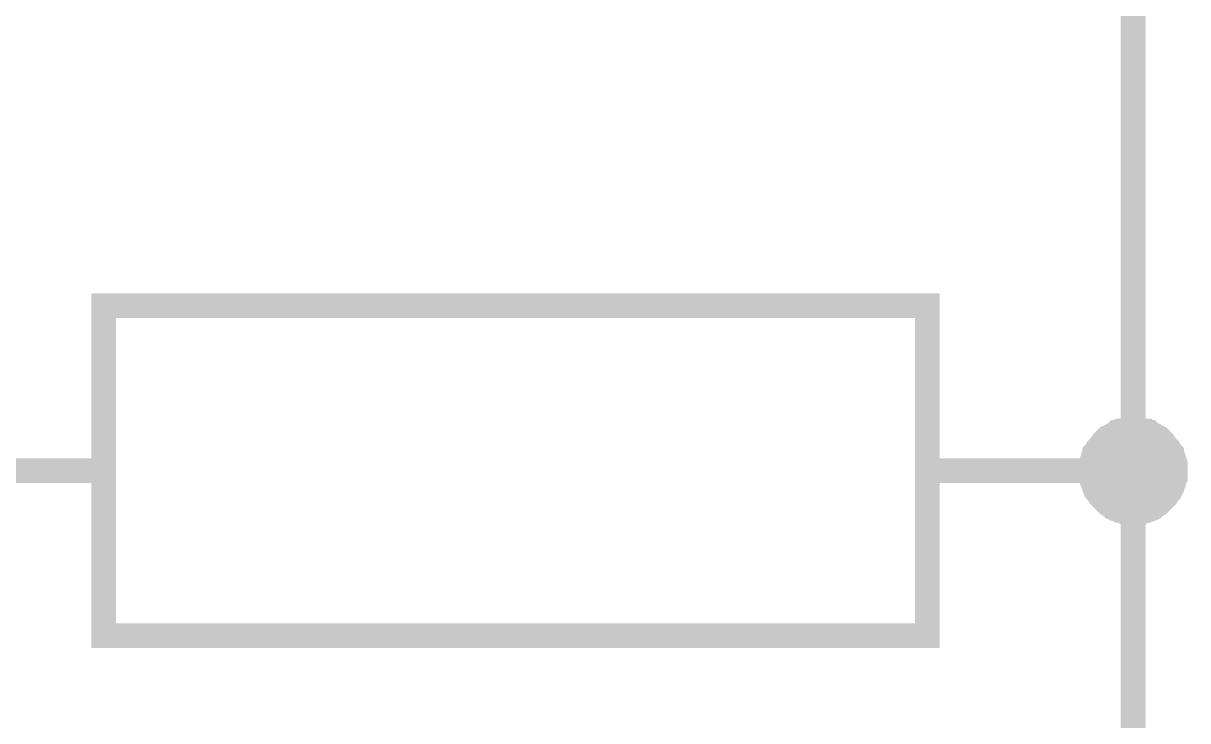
# Model space of a CAD drawing. Header units: millimetres. Extents: x 0 to 841, y 0 to 594.
# Drawn here: x 201.6 to 215.74, y 336.96 to 345.43 of the extents above; entities that cross this region are included whole.
import ezdxf

# ---------------------------------------------------------------- set-up
doc = ezdxf.new("R2010")
doc.units = ezdxf.units.MM
doc.layers.add('Sheet', color=255, linetype='Continuous')

msp = doc.modelspace()

# ---------------------------------------------------------------- linework, layer by layer
at = {"layer": 'Sheet', "const_width": 0.3}
for points in [[(215.079, 379.995), (215.079, 372.493), (215.079, 359.988), (215.079, 350), (215.079, 339.997), (215.079, 329.993), (215.079, 314.988), (202.579, 314.988), (190.095, 314.988), (177.594, 314.988)], [(214.567, 339.997), (214.567, 340.028), (214.567, 340.043), (214.567, 340.074), (214.582, 340.105), (214.582, 340.121), (214.598, 340.152), (214.598, 340.168), (214.613, 340.199), (214.613, 340.214), (214.629, 340.23), (214.644, 340.261), (214.66, 340.276), (214.675, 340.292), (214.691, 340.307), (214.707, 340.338), (214.722, 340.354), (214.738, 340.369), (214.753, 340.385), (214.769, 340.401), (214.8, 340.416), (214.815, 340.416), (214.831, 340.432), (214.862, 340.447), (214.877, 340.463), (214.908, 340.463), (214.924, 340.478), (214.955, 340.478), (214.971, 340.478), (215.002, 340.494), (215.033, 340.494), (215.048, 340.494), (215.079, 340.494)], [(214.567, 339.997), (214.567, 340.028), (214.567, 340.043), (214.567, 340.074), (214.582, 340.105), (214.582, 340.121), (214.598, 340.152), (214.598, 340.168), (214.613, 340.199), (214.613, 340.214), (214.629, 340.23), (214.644, 340.261), (214.66, 340.276), (214.675, 340.292), (214.691, 340.307), (214.707, 340.338), (214.722, 340.354), (214.738, 340.369), (214.753, 340.385), (214.769, 340.401), (214.8, 340.416), (214.815, 340.416), (214.831, 340.432), (214.862, 340.447), (214.877, 340.463), (214.908, 340.463), (214.924, 340.478), (214.955, 340.478), (214.971, 340.478), (215.002, 340.494), (215.033, 340.494), (215.048, 340.494), (215.079, 340.494)], [(214.567, 339.997), (214.567, 340.028), (214.567, 340.043), (214.567, 340.074), (214.582, 340.105), (214.582, 340.121), (214.598, 340.152), (214.598, 340.168), (214.613, 340.199), (214.613, 340.214), (214.629, 340.23), (214.644, 340.261), (214.66, 340.276), (214.675, 340.292), (214.691, 340.307), (214.707, 340.338), (214.722, 340.354), (214.738, 340.369), (214.753, 340.385), (214.769, 340.401), (214.8, 340.416), (214.815, 340.416), (214.831, 340.432), (214.862, 340.447), (214.877, 340.463), (214.908, 340.463), (214.924, 340.478), (214.955, 340.478), (214.971, 340.478), (215.002, 340.494), (215.033, 340.494), (215.048, 340.494), (215.079, 340.494)], [(214.567, 339.997), (214.567, 340.028), (214.567, 340.043), (214.567, 340.074), (214.582, 340.105), (214.582, 340.121), (214.598, 340.152), (214.598, 340.168), (214.613, 340.199), (214.613, 340.214), (214.629, 340.23), (214.644, 340.261), (214.66, 340.276), (214.675, 340.292), (214.691, 340.307), (214.707, 340.338), (214.722, 340.354), (214.738, 340.369), (214.753, 340.385), (214.769, 340.401), (214.8, 340.416), (214.815, 340.416), (214.831, 340.432), (214.862, 340.447), (214.877, 340.463), (214.908, 340.463), (214.924, 340.478), (214.955, 340.478), (214.971, 340.478), (215.002, 340.494), (215.033, 340.494), (215.048, 340.494), (215.079, 340.494)], [(214.567, 339.997), (214.567, 340.028), (214.567, 340.043), (214.567, 340.074), (214.582, 340.105), (214.582, 340.121), (214.598, 340.152), (214.598, 340.168), (214.613, 340.199), (214.613, 340.214), (214.629, 340.23), (214.644, 340.261), (214.66, 340.276), (214.675, 340.292), (214.691, 340.307), (214.707, 340.338), (214.722, 340.354), (214.738, 340.369), (214.753, 340.385), (214.769, 340.401), (214.8, 340.416), (214.815, 340.416), (214.831, 340.432), (214.862, 340.447), (214.877, 340.463), (214.908, 340.463), (214.924, 340.478), (214.955, 340.478), (214.971, 340.478), (215.002, 340.494), (215.033, 340.494), (215.048, 340.494), (215.079, 340.494)], [(214.567, 339.997), (214.567, 340.028), (214.567, 340.043), (214.567, 340.074), (214.582, 340.105), (214.582, 340.121), (214.598, 340.152), (214.598, 340.168), (214.613, 340.199), (214.613, 340.214), (214.629, 340.23), (214.644, 340.261), (214.66, 340.276), (214.675, 340.292), (214.691, 340.307), (214.707, 340.338), (214.722, 340.354), (214.738, 340.369), (214.753, 340.385), (214.769, 340.401), (214.8, 340.416), (214.815, 340.416), (214.831, 340.432), (214.862, 340.447), (214.877, 340.463), (214.908, 340.463), (214.924, 340.478), (214.955, 340.478), (214.971, 340.478), (215.002, 340.494), (215.033, 340.494), (215.048, 340.494), (215.079, 340.494)], [(214.567, 339.997), (214.567, 340.028), (214.567, 340.043), (214.567, 340.074), (214.582, 340.105), (214.582, 340.121), (214.598, 340.152), (214.598, 340.168), (214.613, 340.199), (214.613, 340.214), (214.629, 340.23), (214.644, 340.261), (214.66, 340.276), (214.675, 340.292), (214.691, 340.307), (214.707, 340.338), (214.722, 340.354), (214.738, 340.369), (214.753, 340.385), (214.769, 340.401), (214.8, 340.416), (214.815, 340.416), (214.831, 340.432), (214.862, 340.447), (214.877, 340.463), (214.908, 340.463), (214.924, 340.478), (214.955, 340.478), (214.971, 340.478), (215.002, 340.494), (215.033, 340.494), (215.048, 340.494), (215.079, 340.494)], [(214.567, 339.997), (214.567, 340.028), (214.567, 340.043), (214.567, 340.074), (214.582, 340.105), (214.582, 340.121), (214.598, 340.152), (214.598, 340.168), (214.613, 340.199), (214.613, 340.214), (214.629, 340.23), (214.644, 340.261), (214.66, 340.276), (214.675, 340.292), (214.691, 340.307), (214.707, 340.338), (214.722, 340.354), (214.738, 340.369), (214.753, 340.385), (214.769, 340.401), (214.8, 340.416), (214.815, 340.416), (214.831, 340.432), (214.862, 340.447), (214.877, 340.463), (214.908, 340.463), (214.924, 340.478), (214.955, 340.478), (214.971, 340.478), (215.002, 340.494), (215.033, 340.494), (215.048, 340.494), (215.079, 340.494)], [(214.567, 339.997), (214.567, 340.028), (214.567, 340.043), (214.567, 340.074), (214.582, 340.105), (214.582, 340.121), (214.598, 340.152), (214.598, 340.168), (214.613, 340.199), (214.613, 340.214), (214.629, 340.23), (214.644, 340.261), (214.66, 340.276), (214.675, 340.292), (214.691, 340.307), (214.707, 340.338), (214.722, 340.354), (214.738, 340.369), (214.753, 340.385), (214.769, 340.401), (214.8, 340.416), (214.815, 340.416), (214.831, 340.432), (214.862, 340.447), (214.877, 340.463), (214.908, 340.463), (214.924, 340.478), (214.955, 340.478), (214.971, 340.478), (215.002, 340.494), (215.033, 340.494), (215.048, 340.494), (215.079, 340.494)], [(214.567, 339.997), (214.567, 340.028), (214.567, 340.043), (214.567, 340.074), (214.582, 340.105), (214.582, 340.121), (214.598, 340.152), (214.598, 340.168), (214.613, 340.199), (214.613, 340.214), (214.629, 340.23), (214.644, 340.261), (214.66, 340.276), (214.675, 340.292), (214.691, 340.307), (214.707, 340.338), (214.722, 340.354), (214.738, 340.369), (214.753, 340.385), (214.769, 340.401), (214.8, 340.416), (214.815, 340.416), (214.831, 340.432), (214.862, 340.447), (214.877, 340.463), (214.908, 340.463), (214.924, 340.478), (214.955, 340.478), (214.971, 340.478), (215.002, 340.494), (215.033, 340.494), (215.048, 340.494), (215.079, 340.494)], [(215.079, 340.494), (215.079, 340.494)], [(215.079, 340.494), (215.11, 340.494), (215.126, 340.494), (215.157, 340.494), (215.188, 340.478), (215.203, 340.478), (215.235, 340.478), (215.25, 340.463), (215.281, 340.463), (215.297, 340.447), (215.328, 340.432), (215.343, 340.416), (215.359, 340.416), (215.39, 340.401), (215.405, 340.385), (215.421, 340.369), (215.436, 340.354), (215.452, 340.338), (215.467, 340.307), (215.483, 340.292), (215.498, 340.276), (215.514, 340.261), (215.53, 340.23), (215.545, 340.214), (215.545, 340.199), (215.561, 340.168), (215.561, 340.152), (215.576, 340.121), (215.576, 340.105), (215.592, 340.074), (215.592, 340.043), (215.592, 340.028), (215.592, 339.997)], [(215.079, 340.494), (215.079, 340.494)], [(215.079, 340.494), (215.11, 340.494), (215.126, 340.494), (215.157, 340.494), (215.188, 340.478), (215.203, 340.478), (215.235, 340.478), (215.25, 340.463), (215.281, 340.463), (215.297, 340.447), (215.328, 340.432), (215.343, 340.416), (215.359, 340.416), (215.39, 340.401), (215.405, 340.385), (215.421, 340.369), (215.436, 340.354), (215.452, 340.338), (215.467, 340.307), (215.483, 340.292), (215.498, 340.276), (215.514, 340.261), (215.53, 340.23), (215.545, 340.214), (215.545, 340.199), (215.561, 340.168), (215.561, 340.152), (215.576, 340.121), (215.576, 340.105), (215.592, 340.074), (215.592, 340.043), (215.592, 340.028), (215.592, 339.997)], [(215.079, 340.494), (215.079, 340.494)], [(215.079, 340.494), (215.11, 340.494), (215.126, 340.494), (215.157, 340.494), (215.188, 340.478), (215.203, 340.478), (215.235, 340.478), (215.25, 340.463), (215.281, 340.463), (215.297, 340.447), (215.328, 340.432), (215.343, 340.416), (215.359, 340.416), (215.39, 340.401), (215.405, 340.385), (215.421, 340.369), (215.436, 340.354), (215.452, 340.338), (215.467, 340.307), (215.483, 340.292), (215.498, 340.276), (215.514, 340.261), (215.53, 340.23), (215.545, 340.214), (215.545, 340.199), (215.561, 340.168), (215.561, 340.152), (215.576, 340.121), (215.576, 340.105), (215.592, 340.074), (215.592, 340.043), (215.592, 340.028), (215.592, 339.997)], [(215.079, 340.494), (215.079, 340.494)], [(215.079, 340.494), (215.11, 340.494), (215.126, 340.494), (215.157, 340.494), (215.188, 340.478), (215.203, 340.478), (215.235, 340.478), (215.25, 340.463), (215.281, 340.463), (215.297, 340.447), (215.328, 340.432), (215.343, 340.416), (215.359, 340.416), (215.39, 340.401), (215.405, 340.385), (215.421, 340.369), (215.436, 340.354), (215.452, 340.338), (215.467, 340.307), (215.483, 340.292), (215.498, 340.276), (215.514, 340.261), (215.53, 340.23), (215.545, 340.214), (215.545, 340.199), (215.561, 340.168), (215.561, 340.152), (215.576, 340.121), (215.576, 340.105), (215.592, 340.074), (215.592, 340.043), (215.592, 340.028), (215.592, 339.997)], [(215.079, 340.494), (215.079, 340.494)], [(215.079, 340.494), (215.11, 340.494), (215.126, 340.494), (215.157, 340.494), (215.188, 340.478), (215.203, 340.478), (215.235, 340.478), (215.25, 340.463), (215.281, 340.463), (215.297, 340.447), (215.328, 340.432), (215.343, 340.416), (215.359, 340.416), (215.39, 340.401), (215.405, 340.385), (215.421, 340.369), (215.436, 340.354), (215.452, 340.338), (215.467, 340.307), (215.483, 340.292), (215.498, 340.276), (215.514, 340.261), (215.53, 340.23), (215.545, 340.214), (215.545, 340.199), (215.561, 340.168), (215.561, 340.152), (215.576, 340.121), (215.576, 340.105), (215.592, 340.074), (215.592, 340.043), (215.592, 340.028), (215.592, 339.997)], [(215.079, 340.494), (215.079, 340.494)], [(215.079, 340.494), (215.11, 340.494), (215.126, 340.494), (215.157, 340.494), (215.188, 340.478), (215.203, 340.478), (215.235, 340.478), (215.25, 340.463), (215.281, 340.463), (215.297, 340.447), (215.328, 340.432), (215.343, 340.416), (215.359, 340.416), (215.39, 340.401), (215.405, 340.385), (215.421, 340.369), (215.436, 340.354), (215.452, 340.338), (215.467, 340.307), (215.483, 340.292), (215.498, 340.276), (215.514, 340.261), (215.53, 340.23), (215.545, 340.214), (215.545, 340.199), (215.561, 340.168), (215.561, 340.152), (215.576, 340.121), (215.576, 340.105), (215.592, 340.074), (215.592, 340.043), (215.592, 340.028), (215.592, 339.997)], [(215.079, 340.494), (215.079, 340.494)], [(215.079, 340.494), (215.11, 340.494), (215.126, 340.494), (215.157, 340.494), (215.188, 340.478), (215.203, 340.478), (215.235, 340.478), (215.25, 340.463), (215.281, 340.463), (215.297, 340.447), (215.328, 340.432), (215.343, 340.416), (215.359, 340.416), (215.39, 340.401), (215.405, 340.385), (215.421, 340.369), (215.436, 340.354), (215.452, 340.338), (215.467, 340.307), (215.483, 340.292), (215.498, 340.276), (215.514, 340.261), (215.53, 340.23), (215.545, 340.214), (215.545, 340.199), (215.561, 340.168), (215.561, 340.152), (215.576, 340.121), (215.576, 340.105), (215.592, 340.074), (215.592, 340.043), (215.592, 340.028), (215.592, 339.997)], [(215.079, 340.494), (215.079, 340.494)], [(215.079, 340.494), (215.11, 340.494), (215.126, 340.494), (215.157, 340.494), (215.188, 340.478), (215.203, 340.478), (215.235, 340.478), (215.25, 340.463), (215.281, 340.463), (215.297, 340.447), (215.328, 340.432), (215.343, 340.416), (215.359, 340.416), (215.39, 340.401), (215.405, 340.385), (215.421, 340.369), (215.436, 340.354), (215.452, 340.338), (215.467, 340.307), (215.483, 340.292), (215.498, 340.276), (215.514, 340.261), (215.53, 340.23), (215.545, 340.214), (215.545, 340.199), (215.561, 340.168), (215.561, 340.152), (215.576, 340.121), (215.576, 340.105), (215.592, 340.074), (215.592, 340.043), (215.592, 340.028), (215.592, 339.997)], [(215.079, 340.494), (215.079, 340.494)], [(215.079, 340.494), (215.11, 340.494), (215.126, 340.494), (215.157, 340.494), (215.188, 340.478), (215.203, 340.478), (215.235, 340.478), (215.25, 340.463), (215.281, 340.463), (215.297, 340.447), (215.328, 340.432), (215.343, 340.416), (215.359, 340.416), (215.39, 340.401), (215.405, 340.385), (215.421, 340.369), (215.436, 340.354), (215.452, 340.338), (215.467, 340.307), (215.483, 340.292), (215.498, 340.276), (215.514, 340.261), (215.53, 340.23), (215.545, 340.214), (215.545, 340.199), (215.561, 340.168), (215.561, 340.152), (215.576, 340.121), (215.576, 340.105), (215.592, 340.074), (215.592, 340.043), (215.592, 340.028), (215.592, 339.997)], [(215.079, 340.494), (215.079, 340.494)], [(215.079, 340.494), (215.11, 340.494), (215.126, 340.494), (215.157, 340.494), (215.188, 340.478), (215.203, 340.478), (215.235, 340.478), (215.25, 340.463), (215.281, 340.463), (215.297, 340.447), (215.328, 340.432), (215.343, 340.416), (215.359, 340.416), (215.39, 340.401), (215.405, 340.385), (215.421, 340.369), (215.436, 340.354), (215.452, 340.338), (215.467, 340.307), (215.483, 340.292), (215.498, 340.276), (215.514, 340.261), (215.53, 340.23), (215.545, 340.214), (215.545, 340.199), (215.561, 340.168), (215.561, 340.152), (215.576, 340.121), (215.576, 340.105), (215.592, 340.074), (215.592, 340.043), (215.592, 340.028), (215.592, 339.997)], [(202.579, 339.997), (200.079, 339.997)], [(212.579, 339.997), (215.079, 339.997)], [(215.079, 339.484), (215.048, 339.484), (215.033, 339.484), (215.002, 339.484), (214.971, 339.5), (214.955, 339.5), (214.924, 339.515), (214.908, 339.515), (214.877, 339.531), (214.862, 339.531), (214.831, 339.546), (214.815, 339.562), (214.8, 339.577), (214.769, 339.593), (214.753, 339.608), (214.738, 339.624), (214.722, 339.639), (214.707, 339.655), (214.691, 339.67), (214.675, 339.686), (214.66, 339.717), (214.644, 339.733), (214.629, 339.748), (214.613, 339.779), (214.613, 339.795), (214.598, 339.826), (214.598, 339.841), (214.582, 339.872), (214.582, 339.888), (214.567, 339.919), (214.567, 339.95), (214.567, 339.966), (214.567, 339.997)], [(214.567, 339.997), (214.567, 339.997)], [(215.079, 339.484), (215.048, 339.484), (215.033, 339.484), (215.002, 339.484), (214.971, 339.5), (214.955, 339.5), (214.924, 339.515), (214.908, 339.515), (214.877, 339.531), (214.862, 339.531), (214.831, 339.546), (214.815, 339.562), (214.8, 339.577), (214.769, 339.593), (214.753, 339.608), (214.738, 339.624), (214.722, 339.639), (214.707, 339.655), (214.691, 339.67), (214.675, 339.686), (214.66, 339.717), (214.644, 339.733), (214.629, 339.748), (214.613, 339.779), (214.613, 339.795), (214.598, 339.826), (214.598, 339.841), (214.582, 339.872), (214.582, 339.888), (214.567, 339.919), (214.567, 339.95), (214.567, 339.966), (214.567, 339.997)], [(214.567, 339.997), (214.567, 339.997)], [(215.079, 339.484), (215.048, 339.484), (215.033, 339.484), (215.002, 339.484), (214.971, 339.5), (214.955, 339.5), (214.924, 339.515), (214.908, 339.515), (214.877, 339.531), (214.862, 339.531), (214.831, 339.546), (214.815, 339.562), (214.8, 339.577), (214.769, 339.593), (214.753, 339.608), (214.738, 339.624), (214.722, 339.639), (214.707, 339.655), (214.691, 339.67), (214.675, 339.686), (214.66, 339.717), (214.644, 339.733), (214.629, 339.748), (214.613, 339.779), (214.613, 339.795), (214.598, 339.826), (214.598, 339.841), (214.582, 339.872), (214.582, 339.888), (214.567, 339.919), (214.567, 339.95), (214.567, 339.966), (214.567, 339.997)], [(214.567, 339.997), (214.567, 339.997)], [(215.079, 339.484), (215.048, 339.484), (215.033, 339.484), (215.002, 339.484), (214.971, 339.5), (214.955, 339.5), (214.924, 339.515), (214.908, 339.515), (214.877, 339.531), (214.862, 339.531), (214.831, 339.546), (214.815, 339.562), (214.8, 339.577), (214.769, 339.593), (214.753, 339.608), (214.738, 339.624), (214.722, 339.639), (214.707, 339.655), (214.691, 339.67), (214.675, 339.686), (214.66, 339.717), (214.644, 339.733), (214.629, 339.748), (214.613, 339.779), (214.613, 339.795), (214.598, 339.826), (214.598, 339.841), (214.582, 339.872), (214.582, 339.888), (214.567, 339.919), (214.567, 339.95), (214.567, 339.966), (214.567, 339.997)], [(214.567, 339.997), (214.567, 339.997)], [(215.079, 339.484), (215.048, 339.484), (215.033, 339.484), (215.002, 339.484), (214.971, 339.5), (214.955, 339.5), (214.924, 339.515), (214.908, 339.515), (214.877, 339.531), (214.862, 339.531), (214.831, 339.546), (214.815, 339.562), (214.8, 339.577), (214.769, 339.593), (214.753, 339.608), (214.738, 339.624), (214.722, 339.639), (214.707, 339.655), (214.691, 339.67), (214.675, 339.686), (214.66, 339.717), (214.644, 339.733), (214.629, 339.748), (214.613, 339.779), (214.613, 339.795), (214.598, 339.826), (214.598, 339.841), (214.582, 339.872), (214.582, 339.888), (214.567, 339.919), (214.567, 339.95), (214.567, 339.966), (214.567, 339.997)], [(214.567, 339.997), (214.567, 339.997)], [(215.079, 339.484), (215.048, 339.484), (215.033, 339.484), (215.002, 339.484), (214.971, 339.5), (214.955, 339.5), (214.924, 339.515), (214.908, 339.515), (214.877, 339.531), (214.862, 339.531), (214.831, 339.546), (214.815, 339.562), (214.8, 339.577), (214.769, 339.593), (214.753, 339.608), (214.738, 339.624), (214.722, 339.639), (214.707, 339.655), (214.691, 339.67), (214.675, 339.686), (214.66, 339.717), (214.644, 339.733), (214.629, 339.748), (214.613, 339.779), (214.613, 339.795), (214.598, 339.826), (214.598, 339.841), (214.582, 339.872), (214.582, 339.888), (214.567, 339.919), (214.567, 339.95), (214.567, 339.966), (214.567, 339.997)], [(214.567, 339.997), (214.567, 339.997)], [(215.079, 339.484), (215.048, 339.484), (215.033, 339.484), (215.002, 339.484), (214.971, 339.5), (214.955, 339.5), (214.924, 339.515), (214.908, 339.515), (214.877, 339.531), (214.862, 339.531), (214.831, 339.546), (214.815, 339.562), (214.8, 339.577), (214.769, 339.593), (214.753, 339.608), (214.738, 339.624), (214.722, 339.639), (214.707, 339.655), (214.691, 339.67), (214.675, 339.686), (214.66, 339.717), (214.644, 339.733), (214.629, 339.748), (214.613, 339.779), (214.613, 339.795), (214.598, 339.826), (214.598, 339.841), (214.582, 339.872), (214.582, 339.888), (214.567, 339.919), (214.567, 339.95), (214.567, 339.966), (214.567, 339.997)], [(214.567, 339.997), (214.567, 339.997)], [(215.079, 339.484), (215.048, 339.484), (215.033, 339.484), (215.002, 339.484), (214.971, 339.5), (214.955, 339.5), (214.924, 339.515), (214.908, 339.515), (214.877, 339.531), (214.862, 339.531), (214.831, 339.546), (214.815, 339.562), (214.8, 339.577), (214.769, 339.593), (214.753, 339.608), (214.738, 339.624), (214.722, 339.639), (214.707, 339.655), (214.691, 339.67), (214.675, 339.686), (214.66, 339.717), (214.644, 339.733), (214.629, 339.748), (214.613, 339.779), (214.613, 339.795), (214.598, 339.826), (214.598, 339.841), (214.582, 339.872), (214.582, 339.888), (214.567, 339.919), (214.567, 339.95), (214.567, 339.966), (214.567, 339.997)], [(214.567, 339.997), (214.567, 339.997)], [(215.079, 339.484), (215.048, 339.484), (215.033, 339.484), (215.002, 339.484), (214.971, 339.5), (214.955, 339.5), (214.924, 339.515), (214.908, 339.515), (214.877, 339.531), (214.862, 339.531), (214.831, 339.546), (214.815, 339.562), (214.8, 339.577), (214.769, 339.593), (214.753, 339.608), (214.738, 339.624), (214.722, 339.639), (214.707, 339.655), (214.691, 339.67), (214.675, 339.686), (214.66, 339.717), (214.644, 339.733), (214.629, 339.748), (214.613, 339.779), (214.613, 339.795), (214.598, 339.826), (214.598, 339.841), (214.582, 339.872), (214.582, 339.888), (214.567, 339.919), (214.567, 339.95), (214.567, 339.966), (214.567, 339.997)], [(214.567, 339.997), (214.567, 339.997)], [(215.079, 339.484), (215.048, 339.484), (215.033, 339.484), (215.002, 339.484), (214.971, 339.5), (214.955, 339.5), (214.924, 339.515), (214.908, 339.515), (214.877, 339.531), (214.862, 339.531), (214.831, 339.546), (214.815, 339.562), (214.8, 339.577), (214.769, 339.593), (214.753, 339.608), (214.738, 339.624), (214.722, 339.639), (214.707, 339.655), (214.691, 339.67), (214.675, 339.686), (214.66, 339.717), (214.644, 339.733), (214.629, 339.748), (214.613, 339.779), (214.613, 339.795), (214.598, 339.826), (214.598, 339.841), (214.582, 339.872), (214.582, 339.888), (214.567, 339.919), (214.567, 339.95), (214.567, 339.966), (214.567, 339.997)], [(214.567, 339.997), (214.567, 339.997)], [(215.592, 339.997), (215.592, 339.966), (215.592, 339.95), (215.592, 339.919), (215.576, 339.888), (215.576, 339.872), (215.561, 339.841), (215.561, 339.826), (215.545, 339.795), (215.545, 339.779), (215.53, 339.748), (215.514, 339.733), (215.498, 339.717), (215.483, 339.686), (215.467, 339.67), (215.452, 339.655), (215.436, 339.639), (215.421, 339.624), (215.405, 339.608), (215.39, 339.593), (215.359, 339.577), (215.343, 339.562), (215.328, 339.546), (215.297, 339.531), (215.281, 339.531), (215.25, 339.515), (215.235, 339.515), (215.203, 339.5), (215.188, 339.5), (215.157, 339.484), (215.126, 339.484), (215.11, 339.484), (215.079, 339.484)], [(215.592, 339.997), (215.592, 339.966), (215.592, 339.95), (215.592, 339.919), (215.576, 339.888), (215.576, 339.872), (215.561, 339.841), (215.561, 339.826), (215.545, 339.795), (215.545, 339.779), (215.53, 339.748), (215.514, 339.733), (215.498, 339.717), (215.483, 339.686), (215.467, 339.67), (215.452, 339.655), (215.436, 339.639), (215.421, 339.624), (215.405, 339.608), (215.39, 339.593), (215.359, 339.577), (215.343, 339.562), (215.328, 339.546), (215.297, 339.531), (215.281, 339.531), (215.25, 339.515), (215.235, 339.515), (215.203, 339.5), (215.188, 339.5), (215.157, 339.484), (215.126, 339.484), (215.11, 339.484), (215.079, 339.484)], [(215.592, 339.997), (215.592, 339.966), (215.592, 339.95), (215.592, 339.919), (215.576, 339.888), (215.576, 339.872), (215.561, 339.841), (215.561, 339.826), (215.545, 339.795), (215.545, 339.779), (215.53, 339.748), (215.514, 339.733), (215.498, 339.717), (215.483, 339.686), (215.467, 339.67), (215.452, 339.655), (215.436, 339.639), (215.421, 339.624), (215.405, 339.608), (215.39, 339.593), (215.359, 339.577), (215.343, 339.562), (215.328, 339.546), (215.297, 339.531), (215.281, 339.531), (215.25, 339.515), (215.235, 339.515), (215.203, 339.5), (215.188, 339.5), (215.157, 339.484), (215.126, 339.484), (215.11, 339.484), (215.079, 339.484)], [(215.592, 339.997), (215.592, 339.966), (215.592, 339.95), (215.592, 339.919), (215.576, 339.888), (215.576, 339.872), (215.561, 339.841), (215.561, 339.826), (215.545, 339.795), (215.545, 339.779), (215.53, 339.748), (215.514, 339.733), (215.498, 339.717), (215.483, 339.686), (215.467, 339.67), (215.452, 339.655), (215.436, 339.639), (215.421, 339.624), (215.405, 339.608), (215.39, 339.593), (215.359, 339.577), (215.343, 339.562), (215.328, 339.546), (215.297, 339.531), (215.281, 339.531), (215.25, 339.515), (215.235, 339.515), (215.203, 339.5), (215.188, 339.5), (215.157, 339.484), (215.126, 339.484), (215.11, 339.484), (215.079, 339.484)], [(215.592, 339.997), (215.592, 339.966), (215.592, 339.95), (215.592, 339.919), (215.576, 339.888), (215.576, 339.872), (215.561, 339.841), (215.561, 339.826), (215.545, 339.795), (215.545, 339.779), (215.53, 339.748), (215.514, 339.733), (215.498, 339.717), (215.483, 339.686), (215.467, 339.67), (215.452, 339.655), (215.436, 339.639), (215.421, 339.624), (215.405, 339.608), (215.39, 339.593), (215.359, 339.577), (215.343, 339.562), (215.328, 339.546), (215.297, 339.531), (215.281, 339.531), (215.25, 339.515), (215.235, 339.515), (215.203, 339.5), (215.188, 339.5), (215.157, 339.484), (215.126, 339.484), (215.11, 339.484), (215.079, 339.484)], [(215.592, 339.997), (215.592, 339.966), (215.592, 339.95), (215.592, 339.919), (215.576, 339.888), (215.576, 339.872), (215.561, 339.841), (215.561, 339.826), (215.545, 339.795), (215.545, 339.779), (215.53, 339.748), (215.514, 339.733), (215.498, 339.717), (215.483, 339.686), (215.467, 339.67), (215.452, 339.655), (215.436, 339.639), (215.421, 339.624), (215.405, 339.608), (215.39, 339.593), (215.359, 339.577), (215.343, 339.562), (215.328, 339.546), (215.297, 339.531), (215.281, 339.531), (215.25, 339.515), (215.235, 339.515), (215.203, 339.5), (215.188, 339.5), (215.157, 339.484), (215.126, 339.484), (215.11, 339.484), (215.079, 339.484)], [(215.592, 339.997), (215.592, 339.966), (215.592, 339.95), (215.592, 339.919), (215.576, 339.888), (215.576, 339.872), (215.561, 339.841), (215.561, 339.826), (215.545, 339.795), (215.545, 339.779), (215.53, 339.748), (215.514, 339.733), (215.498, 339.717), (215.483, 339.686), (215.467, 339.67), (215.452, 339.655), (215.436, 339.639), (215.421, 339.624), (215.405, 339.608), (215.39, 339.593), (215.359, 339.577), (215.343, 339.562), (215.328, 339.546), (215.297, 339.531), (215.281, 339.531), (215.25, 339.515), (215.235, 339.515), (215.203, 339.5), (215.188, 339.5), (215.157, 339.484), (215.126, 339.484), (215.11, 339.484), (215.079, 339.484)], [(215.592, 339.997), (215.592, 339.966), (215.592, 339.95), (215.592, 339.919), (215.576, 339.888), (215.576, 339.872), (215.561, 339.841), (215.561, 339.826), (215.545, 339.795), (215.545, 339.779), (215.53, 339.748), (215.514, 339.733), (215.498, 339.717), (215.483, 339.686), (215.467, 339.67), (215.452, 339.655), (215.436, 339.639), (215.421, 339.624), (215.405, 339.608), (215.39, 339.593), (215.359, 339.577), (215.343, 339.562), (215.328, 339.546), (215.297, 339.531), (215.281, 339.531), (215.25, 339.515), (215.235, 339.515), (215.203, 339.5), (215.188, 339.5), (215.157, 339.484), (215.126, 339.484), (215.11, 339.484), (215.079, 339.484)], [(215.592, 339.997), (215.592, 339.966), (215.592, 339.95), (215.592, 339.919), (215.576, 339.888), (215.576, 339.872), (215.561, 339.841), (215.561, 339.826), (215.545, 339.795), (215.545, 339.779), (215.53, 339.748), (215.514, 339.733), (215.498, 339.717), (215.483, 339.686), (215.467, 339.67), (215.452, 339.655), (215.436, 339.639), (215.421, 339.624), (215.405, 339.608), (215.39, 339.593), (215.359, 339.577), (215.343, 339.562), (215.328, 339.546), (215.297, 339.531), (215.281, 339.531), (215.25, 339.515), (215.235, 339.515), (215.203, 339.5), (215.188, 339.5), (215.157, 339.484), (215.126, 339.484), (215.11, 339.484), (215.079, 339.484)], [(215.592, 339.997), (215.592, 339.966), (215.592, 339.95), (215.592, 339.919), (215.576, 339.888), (215.576, 339.872), (215.561, 339.841), (215.561, 339.826), (215.545, 339.795), (215.545, 339.779), (215.53, 339.748), (215.514, 339.733), (215.498, 339.717), (215.483, 339.686), (215.467, 339.67), (215.452, 339.655), (215.436, 339.639), (215.421, 339.624), (215.405, 339.608), (215.39, 339.593), (215.359, 339.577), (215.343, 339.562), (215.328, 339.546), (215.297, 339.531), (215.281, 339.531), (215.25, 339.515), (215.235, 339.515), (215.203, 339.5), (215.188, 339.5), (215.157, 339.484), (215.126, 339.484), (215.11, 339.484), (215.079, 339.484)], [(215.592, 339.997), (215.592, 339.997), (215.592, 339.997), (215.592, 339.997), (215.592, 339.997), (215.592, 339.997), (215.592, 339.997), (215.592, 339.997), (215.592, 339.997), (215.592, 339.997), (215.592, 339.997), (215.592, 339.997), (215.592, 339.997), (215.592, 339.997), (215.592, 339.997), (215.592, 339.997), (215.592, 339.997), (215.592, 339.997), (215.592, 339.997), (215.592, 339.997), (215.592, 339.997), (215.592, 339.997), (215.592, 339.997), (215.592, 339.997), (215.592, 339.997), (215.592, 339.997), (215.592, 339.997), (215.592, 339.997), (215.592, 339.997), (215.592, 339.997), (215.592, 339.997), (215.592, 339.997), (215.592, 339.997)], [(215.592, 339.997), (215.592, 339.997)], [(215.592, 339.997), (215.592, 339.997), (215.592, 339.997), (215.592, 339.997), (215.592, 339.997), (215.592, 339.997), (215.592, 339.997), (215.592, 339.997), (215.592, 339.997), (215.592, 339.997), (215.592, 339.997), (215.592, 339.997), (215.592, 339.997), (215.592, 339.997), (215.592, 339.997), (215.592, 339.997), (215.592, 339.997), (215.592, 339.997), (215.592, 339.997), (215.592, 339.997), (215.592, 339.997), (215.592, 339.997), (215.592, 339.997), (215.592, 339.997), (215.592, 339.997), (215.592, 339.997), (215.592, 339.997), (215.592, 339.997), (215.592, 339.997), (215.592, 339.997), (215.592, 339.997), (215.592, 339.997), (215.592, 339.997)], [(215.592, 339.997), (215.592, 339.997)], [(215.592, 339.997), (215.592, 339.997), (215.592, 339.997), (215.592, 339.997), (215.592, 339.997), (215.592, 339.997), (215.592, 339.997), (215.592, 339.997), (215.592, 339.997), (215.592, 339.997), (215.592, 339.997), (215.592, 339.997), (215.592, 339.997), (215.592, 339.997), (215.592, 339.997), (215.592, 339.997), (215.592, 339.997), (215.592, 339.997), (215.592, 339.997), (215.592, 339.997), (215.592, 339.997), (215.592, 339.997), (215.592, 339.997), (215.592, 339.997), (215.592, 339.997), (215.592, 339.997), (215.592, 339.997), (215.592, 339.997), (215.592, 339.997), (215.592, 339.997), (215.592, 339.997), (215.592, 339.997), (215.592, 339.997)], [(215.592, 339.997), (215.592, 339.997)], [(215.592, 339.997), (215.592, 339.997), (215.592, 339.997), (215.592, 339.997), (215.592, 339.997), (215.592, 339.997), (215.592, 339.997), (215.592, 339.997), (215.592, 339.997), (215.592, 339.997), (215.592, 339.997), (215.592, 339.997), (215.592, 339.997), (215.592, 339.997), (215.592, 339.997), (215.592, 339.997), (215.592, 339.997), (215.592, 339.997), (215.592, 339.997), (215.592, 339.997), (215.592, 339.997), (215.592, 339.997), (215.592, 339.997), (215.592, 339.997), (215.592, 339.997), (215.592, 339.997), (215.592, 339.997), (215.592, 339.997), (215.592, 339.997), (215.592, 339.997), (215.592, 339.997), (215.592, 339.997), (215.592, 339.997)], [(215.592, 339.997), (215.592, 339.997)], [(215.592, 339.997), (215.592, 339.997), (215.592, 339.997), (215.592, 339.997), (215.592, 339.997), (215.592, 339.997), (215.592, 339.997), (215.592, 339.997), (215.592, 339.997), (215.592, 339.997), (215.592, 339.997), (215.592, 339.997), (215.592, 339.997), (215.592, 339.997), (215.592, 339.997), (215.592, 339.997), (215.592, 339.997), (215.592, 339.997), (215.592, 339.997), (215.592, 339.997), (215.592, 339.997), (215.592, 339.997), (215.592, 339.997), (215.592, 339.997), (215.592, 339.997), (215.592, 339.997), (215.592, 339.997), (215.592, 339.997), (215.592, 339.997), (215.592, 339.997), (215.592, 339.997), (215.592, 339.997), (215.592, 339.997)], [(215.592, 339.997), (215.592, 339.997)], [(215.592, 339.997), (215.592, 339.997), (215.592, 339.997), (215.592, 339.997), (215.592, 339.997), (215.592, 339.997), (215.592, 339.997), (215.592, 339.997), (215.592, 339.997), (215.592, 339.997), (215.592, 339.997), (215.592, 339.997), (215.592, 339.997), (215.592, 339.997), (215.592, 339.997), (215.592, 339.997), (215.592, 339.997), (215.592, 339.997), (215.592, 339.997), (215.592, 339.997), (215.592, 339.997), (215.592, 339.997), (215.592, 339.997), (215.592, 339.997), (215.592, 339.997), (215.592, 339.997), (215.592, 339.997), (215.592, 339.997), (215.592, 339.997), (215.592, 339.997), (215.592, 339.997), (215.592, 339.997), (215.592, 339.997)], [(215.592, 339.997), (215.592, 339.997)], [(215.592, 339.997), (215.592, 339.997), (215.592, 339.997), (215.592, 339.997), (215.592, 339.997), (215.592, 339.997), (215.592, 339.997), (215.592, 339.997), (215.592, 339.997), (215.592, 339.997), (215.592, 339.997), (215.592, 339.997), (215.592, 339.997), (215.592, 339.997), (215.592, 339.997), (215.592, 339.997), (215.592, 339.997), (215.592, 339.997), (215.592, 339.997), (215.592, 339.997), (215.592, 339.997), (215.592, 339.997), (215.592, 339.997), (215.592, 339.997), (215.592, 339.997), (215.592, 339.997), (215.592, 339.997), (215.592, 339.997), (215.592, 339.997), (215.592, 339.997), (215.592, 339.997), (215.592, 339.997), (215.592, 339.997)], [(215.592, 339.997), (215.592, 339.997)], [(215.592, 339.997), (215.592, 339.997), (215.592, 339.997), (215.592, 339.997), (215.592, 339.997), (215.592, 339.997), (215.592, 339.997), (215.592, 339.997), (215.592, 339.997), (215.592, 339.997), (215.592, 339.997), (215.592, 339.997), (215.592, 339.997), (215.592, 339.997), (215.592, 339.997), (215.592, 339.997), (215.592, 339.997), (215.592, 339.997), (215.592, 339.997), (215.592, 339.997), (215.592, 339.997), (215.592, 339.997), (215.592, 339.997), (215.592, 339.997), (215.592, 339.997), (215.592, 339.997), (215.592, 339.997), (215.592, 339.997), (215.592, 339.997), (215.592, 339.997), (215.592, 339.997), (215.592, 339.997), (215.592, 339.997)], [(215.592, 339.997), (215.592, 339.997)], [(215.592, 339.997), (215.592, 339.997), (215.592, 339.997), (215.592, 339.997), (215.592, 339.997), (215.592, 339.997), (215.592, 339.997), (215.592, 339.997), (215.592, 339.997), (215.592, 339.997), (215.592, 339.997), (215.592, 339.997), (215.592, 339.997), (215.592, 339.997), (215.592, 339.997), (215.592, 339.997), (215.592, 339.997), (215.592, 339.997), (215.592, 339.997), (215.592, 339.997), (215.592, 339.997), (215.592, 339.997), (215.592, 339.997), (215.592, 339.997), (215.592, 339.997), (215.592, 339.997), (215.592, 339.997), (215.592, 339.997), (215.592, 339.997), (215.592, 339.997), (215.592, 339.997), (215.592, 339.997), (215.592, 339.997)], [(215.592, 339.997), (215.592, 339.997)], [(215.592, 339.997), (215.592, 339.997), (215.592, 339.997), (215.592, 339.997), (215.592, 339.997), (215.592, 339.997), (215.592, 339.997), (215.592, 339.997), (215.592, 339.997), (215.592, 339.997), (215.592, 339.997), (215.592, 339.997), (215.592, 339.997), (215.592, 339.997), (215.592, 339.997), (215.592, 339.997), (215.592, 339.997), (215.592, 339.997), (215.592, 339.997), (215.592, 339.997), (215.592, 339.997), (215.592, 339.997), (215.592, 339.997), (215.592, 339.997), (215.592, 339.997), (215.592, 339.997), (215.592, 339.997), (215.592, 339.997), (215.592, 339.997), (215.592, 339.997), (215.592, 339.997), (215.592, 339.997), (215.592, 339.997)], [(215.592, 339.997), (215.592, 339.997)]]:
    msp.add_lwpolyline(points, dxfattribs=at)
msp.add_lwpolyline([(202.579, 342), (212.579, 342), (212.579, 337.993), (202.579, 337.993), (202.579, 342)], close=True, dxfattribs=at)
at = {"layer": 'Sheet', "const_width": 0.508}
msp.add_lwpolyline([(214.746, 340, 1), (215.254, 340, 1)], format="xyb", close=True, dxfattribs=at)

doc.saveas('drawing.dxf')
